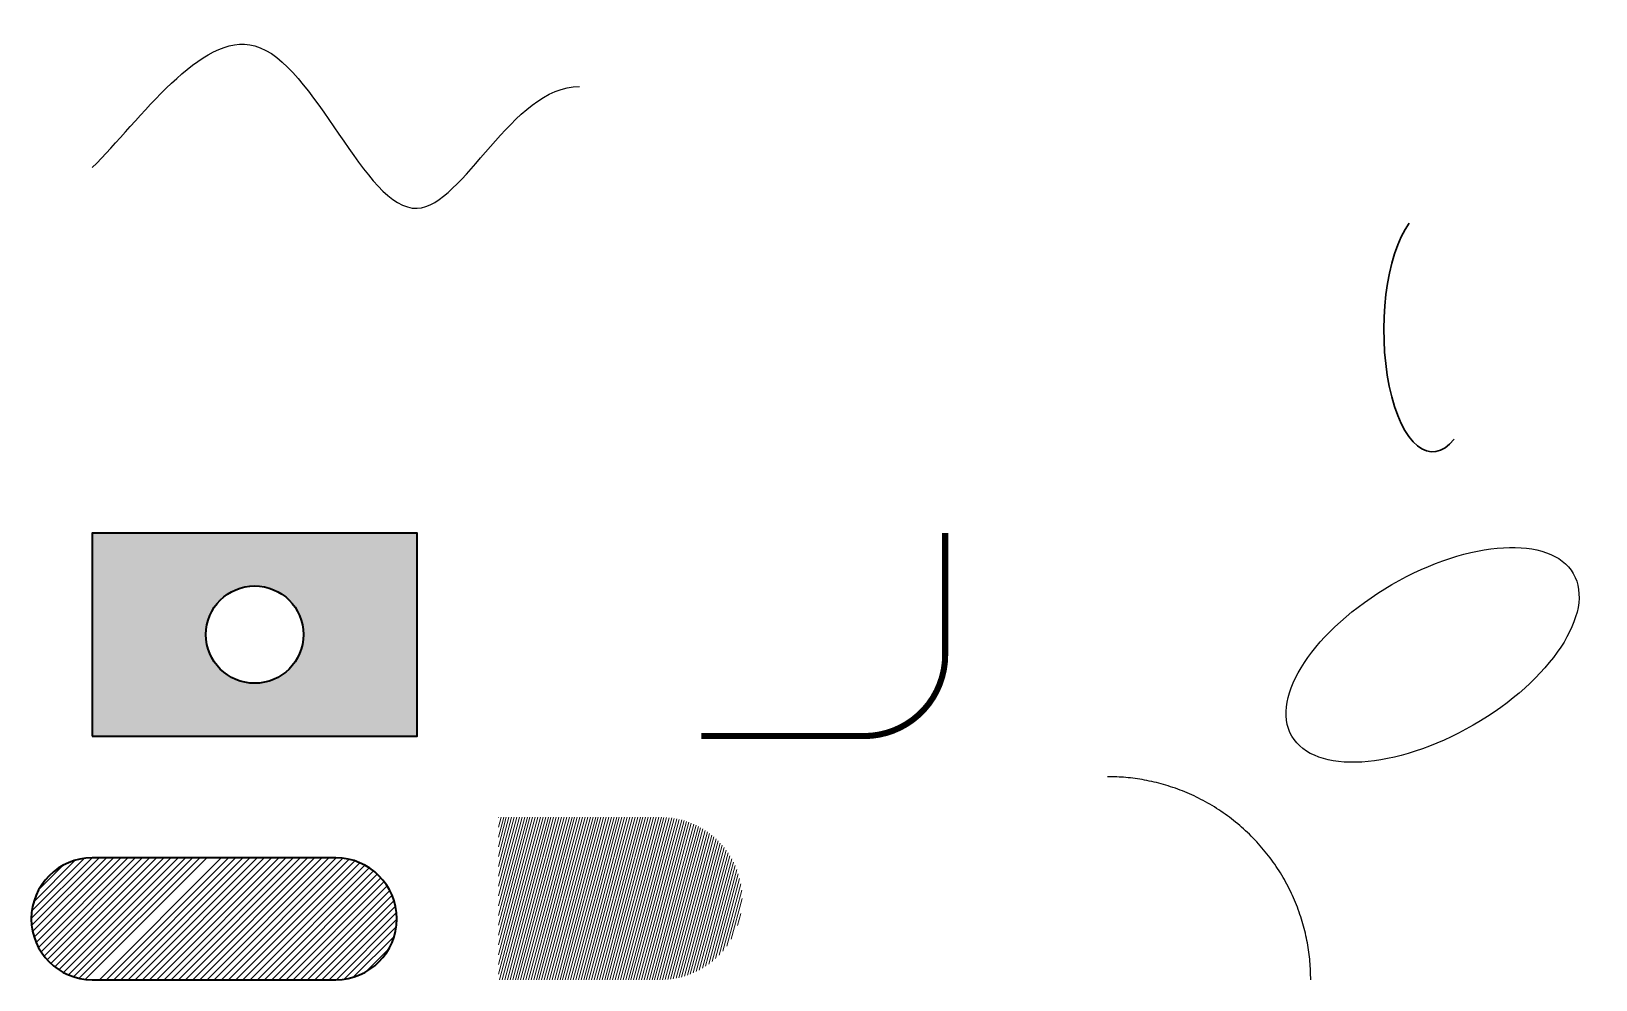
# Model space of a CAD drawing. Header units: millimetres. Extents: x -15 to 370, y 0 to 234.
import ezdxf

# ---------------------------------------------------------------- set-up
doc = ezdxf.new("R2010")
doc.units = ezdxf.units.MM
for name, color, linetype, lineweight in [('CURVES', 4, 'Continuous', 25), ('HATCH', 9, 'Continuous', 18), ('OUTLINE', 7, 'Continuous', 35)]:
    doc.layers.add(name, color=color, linetype=linetype, lineweight=lineweight)

msp = doc.modelspace()

# ---------------------------------------------------------------- hatches: boundary and pattern name
at = {"layer": 'HATCH'}
h = msp.add_hatch(color=3, dxfattribs=at)
h.paths.add_polyline_path([(0, 60), (80, 60), (80, 110), (0, 110)])
edge = h.paths.add_edge_path(flags=16)
edge.add_arc((40, 85), 12, 0, 360)
h = msp.add_hatch(dxfattribs=at)
h.set_pattern_fill('ANSI31', color=1, scale=5, angle=30, style=0)
h.set_pattern_definition([(75, (0, 0), (-0.6037036, 0.161762), [])])
edge = h.paths.add_edge_path()
edge.add_line((100, 0), (140, 0))
edge.add_arc((140, 20), 20, 270, 90)
edge.add_line((140, 40), (100, 40))
edge.add_line((100, 40), (100, 0))
h = msp.add_hatch(dxfattribs=at)
h.set_pattern_fill('ANSI31', color=256, scale=10, style=0)
h.set_pattern_definition([(45, (0, 0), (-0.883883, 0.883883), [])])
h.paths.add_polyline_path([(0, 0), (60, 0, 1), (60, 30), (0, 30, 1)])

# ---------------------------------------------------------------- linework, layer by layer
at = {"layer": 'CURVES', "lineweight": 30}
msp.add_ellipse((330, 160), major_axis=(0, 30), ratio=0.4, start_param=0.5, end_param=3.6, dxfattribs=at)
at = {"layer": 'CURVES'}
msp.add_ellipse((330, 80), major_axis=(34.64, 20), ratio=0.5, dxfattribs=at)
msp.add_open_spline([(0, 200), (11.79, 211.79), (43.99, 258.24), (77.93, 157.14), (103.33, 220), (120, 220)], degree=3, knots=[0, 0, 0, 0, 50, 106.568542, 156.568542, 156.568542, 156.568542, 156.568542], dxfattribs=at)
at = {"layer": 'CURVES', "color": 6}
msp.add_rational_spline([(300, 0), (300, 50), (250, 50)], [1, 0.707106781187, 1], degree=2, dxfattribs=at)
at = {"layer": 'OUTLINE'}
msp.add_lwpolyline([(150, 130, 0, 0, 0), (180, 130, 6, 0, 0), (195, 130, 0, 0, 0)], format="xyseb", dxfattribs=at)
msp.add_lwpolyline([(0, 60), (80, 60), (80, 110), (0, 110)], close=True, dxfattribs=at)
at = {"layer": 'OUTLINE', "lineweight": 50, "const_width": 1.5}
msp.add_lwpolyline([(150, 60), (190, 60, 0.414214), (210, 80), (210, 110)], format="xyb", dxfattribs=at)
at = {"layer": 'OUTLINE'}
msp.add_lwpolyline([(0, 0), (60, 0, 1), (60, 30), (0, 30, 1)], format="xyb", close=True, dxfattribs=at)
msp.add_circle((40, 85), 12, dxfattribs=at)

doc.saveas('drawing.dxf')
